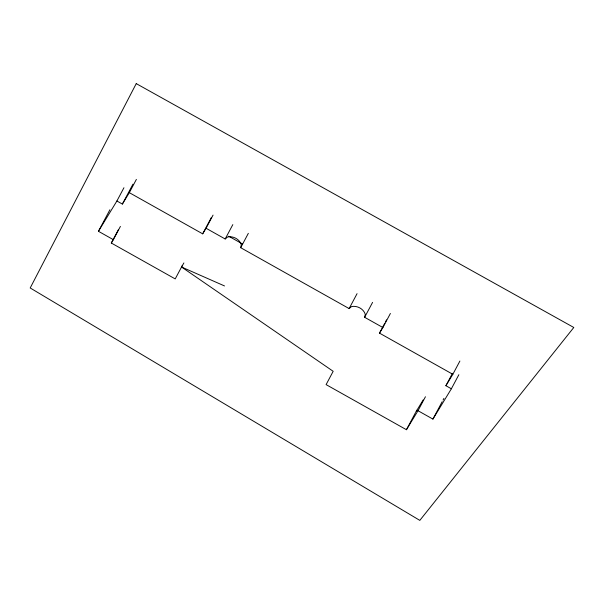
<?xml version="1.0" encoding="UTF-8"?>
<svg xmlns="http://www.w3.org/2000/svg" width="604" height="604" viewBox="0 0 604 604"><rect width="100%" height="100%" fill="white"/><g stroke="black" fill="none" stroke-linecap="round" stroke-linejoin="round"><path stroke-width="0.91" d="M390.395 313.461L382.906 327.542L364.642 317.296L365.284 314.291C363.472 308.75 357.175 305.397 351.536 306.575L349.127 308.584L240.694 247.7L241.336 244.703C239.524 239.161 233.227 235.802 227.587 236.979L225.179 238.988L206.062 228.252L202.665 233.839L129.324 192.661L122.378 204.069L116.897 200.996L98.444 231.294L113.356 239.667L120.407 226.409M98.444 231.294L109.905 209.754M116.897 200.996L123.948 187.738M122.378 204.069L132.948 184.182M129.324 192.661L136.376 179.403M182.416 265.367L175.213 278.912L111.31 243.034L118.354 229.777M202.665 233.839L211.4 217.402M206.062 228.252L213.053 215.107M225.179 238.988L232.819 224.62M240.694 247.7L248.335 233.333M349.127 308.584L357.055 293.665M364.642 317.296L372.577 302.377M459.893 361.049L452.841 374.306L379.501 333.129L384.793 323.185M385.669 321.524L386.552 319.871M183.888 262.944L181.54 267.013L333.174 371.301L326.1 384.612L406.439 429.723L415.612 412.464M416.813 410.207L416.05 411.649L423.185 399.916M406.439 429.723L418.006 410.72L425.435 396.752M458.859 374.707L451.369 388.787L445.895 385.714L452.502 373.287M418.006 410.72L432.917 419.093L442.173 401.69M443.057 400.029L443.932 398.376M111.31 243.034L113.356 239.667M379.501 333.129L382.906 327.542M445.895 385.714L452.841 374.306M432.917 419.093L451.369 388.787M181.54 267.013L224.522 285.949M228.757 236.239L242.642 244.039M136.24 83.616L30.2 287.972L419.818 520.384L573.8 327.481L136.24 83.616"/></g></svg>
